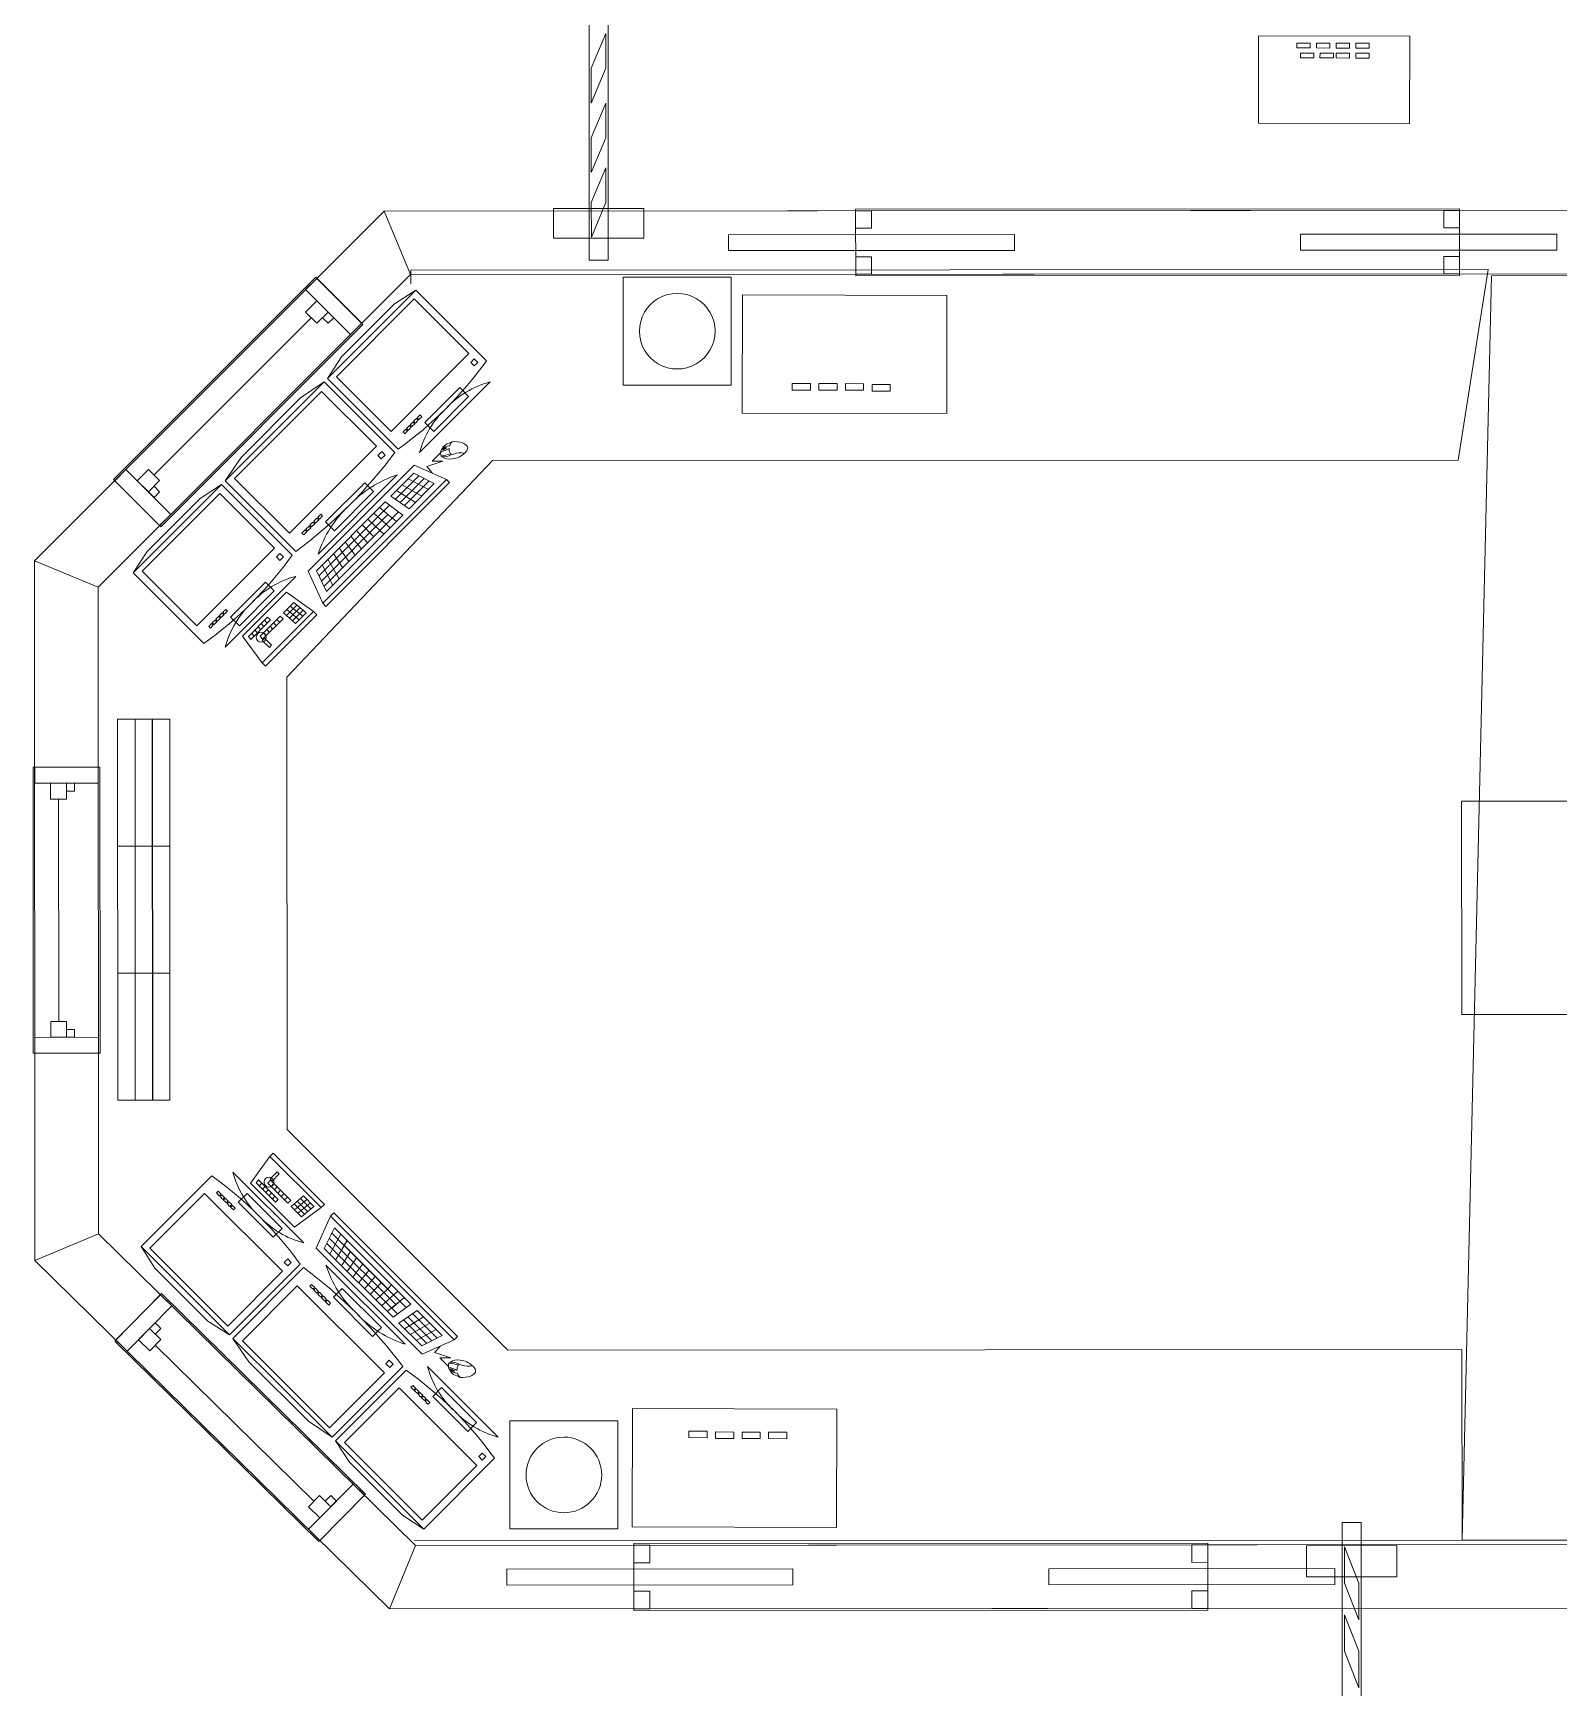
# Model space of a CAD drawing. Header units: metres. Extents: x 6917732 to 8046551, y 3602874 to 4094271.
# Drawn here: x 7131417 to 7136457, y 3833182 to 3838650 of the extents above; entities that cross this region are included whole.
import ezdxf

# ---------------------------------------------------------------- set-up
doc = ezdxf.new("R2010")
doc.units = ezdxf.units.M
doc.header["$LTSCALE"] = 0.5
doc.header["$MEASUREMENT"] = 0
doc.linetypes.add('03000 - Plant Layout 1$0$CENTER2', pattern=[1.125, 0.75, -0.125, 0.125, -0.125])
doc.linetypes.add('HIDDEN2', pattern=[4.762499999999999, 3.175, -1.5875])
doc.layers.add('CI-CEN', color=1, linetype='03000 - Plant Layout 1$0$CENTER2')
doc.layers.add('RD-TXT', color=7, linetype='CONTINUOUS')
doc.layers.add('CI-PED-FOOTPATH', color=44, linetype='CONTINUOUS', lineweight=0)
doc.layers.get('CI-CEN').off()

# ---------------------------------------------------------------- blocks, each defined once
blk = doc.blocks.new('sdsxdc')
at = {"layer": 'CI-PED-FOOTPATH', "color": 15, "lineweight": 0, "extrusion": (0.007640920335774551, -0.02019141982640698, 0.9997669342910958)}
for p, q in [((7133308.797689197, 3838533.644394151, 243.8365012617219), (7133308.738430599, 3838648.522805394, 246.1570531233857)), ((7133261.005105923, 3838533.612375638, 244.2011190638088), (7133261.064364517, 3838418.733964395, 241.8805672021713)), ((7133308.916206391, 3838303.887571745, 239.1953975399777), (7133308.856947793, 3838418.76598291, 241.515949400073)), ((7133261.123623115, 3838303.85555323, 239.5600153420724), (7133261.182881711, 3838188.977142068, 237.2394634820165)), ((7133309.026354785, 3838090.354459072, 234.8820138782518), (7133308.967096186, 3838205.232870315, 237.2025657399269)), ((7133261.23377151, 3838090.322440558, 235.2466316803487), (7133261.293030104, 3837975.444029395, 232.9260798202996)), ((7132576.668116052, 3838061.760803693, 239.901728260812), (7131422.444646944, 3836906.369901451, 225.3886925761808)), ((7132576.668116052, 3838061.760803693, 239.901728260812), (7136868.770046929, 3838064.636285899, 207.1565476236088)), ((7134134.379110034, 3837852.873909172, 223.7779017550618), (7134134.270820049, 3838062.804315457, 228.0185104982777)), ((7136129.066584306, 3837854.210244711, 208.5600894310608), (7136128.958294326, 3838064.140650996, 212.8006981742833)), ((7132663.747627528, 3837851.888663542, 234.9976011752055), (7131632.456604632, 3836819.554546974, 222.0302999421579)), ((7132503.171000073, 3837691.149621947, 232.9785343467919), (7132354.625265488, 3837839.493369209, 237.1097942055715)), ((7132663.747627528, 3837851.888663542, 234.9976011752055), (7136781.9071152, 3837854.647613478, 203.5794572243463)), ((7131816.759558222, 3837189.693742647, 228.0971056145511), (7132336.133621193, 3837709.593123785, 234.6276384902169)), ((7132378.315577287, 3837497.171915511, 217.1851856824928), (7132051.54926717, 3837170.075099391, 213.0764742886641)), ((7132611.960964305, 3837263.844231471, 210.6871882075213), (7132378.315577287, 3837497.171915511, 217.1851856824928)), ((7132255.85957985, 3836521.665935446, 211.2496208479355), (7132935.254646941, 3837237.237019265, 220.5089714699238)), ((7131835.404347685, 3837022.707560407, 224.5821349336096), (7131686.858613096, 3837171.051307666, 228.7133947923579)), ((7132051.54926717, 3837170.075099391, 213.0764742886641), (7132285.194654186, 3836936.74741525, 206.5784768116292)), ((7132358.898881215, 3836928.485288677, 205.8483144424304), (7132620.311929272, 3837190.162741636, 209.1352835590586)), ((7132691.925826364, 3837187.36735355, 208.5315039016623), (7132614.369743565, 3837109.732827074, 207.5563251540777)), ((7132629.450766766, 3837099.2684794, 207.229726101096), (7132708.813148419, 3837178.711131591, 208.2276169818641)), ((7132725.700470472, 3837170.054909739, 207.9237300641921), (7132644.531790184, 3837088.804131724, 206.9031270463945)), ((7132656.446962592, 3837177.413229371, 208.601623515528), (7132722.900348761, 3837141.691331148, 207.3722961277129)), ((7132618.226166296, 3837139.153774861, 208.1210408594843), (7132680.593357034, 3837099.34154846, 206.8403342572057)), ((7132636.607579368, 3837157.553779713, 208.3521660366821), (7132701.573900897, 3837120.34331277, 207.1041405174317)), ((7132361.542877947, 3836856.650240994, 204.3773174290142), (7132594.921523148, 3837090.264935755, 207.3117860965384)), ((7132589.532777186, 3837059.310114877, 206.7278031847355), (7132369.983833946, 3836839.539110058, 203.9672271502537)), ((7132624.062020802, 3837068.313658521, 206.6457431892429), (7132377.364448114, 3836821.366564815, 203.5438042896872)), ((7132542.476382137, 3837063.327373992, 207.1685742445565), (7132596.671182434, 3837015.334491129, 205.785109208083)), ((7132561.413828281, 3837082.283974102, 207.4066908953585), (7132617.651726084, 3837036.336255437, 206.0489154698338)), ((7132575.860262817, 3837070.480888892, 207.0579045010265), (7132603.592251634, 3837047.823185211, 206.3883593283711)), ((7132485.66404412, 3837006.457573341, 206.4542242825681), (7132521.713174751, 3836965.861292081, 205.3588238886608)), ((7132504.601490053, 3837025.414173559, 206.6923409371214), (7132542.182943919, 3836986.351765281, 205.6162077473313)), ((7132523.538936199, 3837044.370773776, 206.9304575900398), (7132562.652713092, 3837006.842238592, 205.8735916081902)), ((7132575.690639006, 3836994.332726933, 205.5213029468119), (7132562.652713092, 3837006.842238592, 205.8735916081902)), ((7132428.851705891, 3836949.587772688, 205.7398743221518), (7132459.989643739, 3836904.075331132, 204.5827213121644)), ((7132447.789152038, 3836968.54437291, 205.9779909751805), (7132480.773636207, 3836924.880345566, 204.8440561705949)), ((7132466.726597974, 3836987.500973125, 206.216107629643), (7132501.652348397, 3836945.780175198, 205.1065820142009)), ((7131422.444646944, 3836906.369901451, 225.3886925761808), (7131423.63698194, 3834594.915400138, 178.6971515967015)), ((7132372.039367878, 3836892.71797215, 205.0255243623892), (7132407.846289592, 3836826.318612384, 203.4108528523023)), ((7132390.976813809, 3836911.674572364, 205.2636410169142), (7132428.826833243, 3836847.320376688, 203.6746591140477)), ((7132409.914259963, 3836930.631172579, 205.5017576697671), (7132439.834097658, 3836883.899398839, 204.3292884482581)), ((7131632.456604632, 3836819.554546974, 222.0302999421579), (7131633.558739285, 3834682.961979968, 178.8709821436864)), ((7132254.415425255, 3836725.782181652, 202.5530326545341), (7132288.695013405, 3836760.096441595, 202.9840591384133)), ((7132255.226213039, 3836745.699316197, 202.9490850212254), (7132296.43716549, 3836711.197285808, 201.9373146271431)), ((7132264.244612858, 3836717.112836271, 202.3028239078237), (7132298.524200792, 3836751.427096323, 202.733850395483)), ((7132266.257049285, 3836756.741309419, 203.0877851273687), (7132308.299757166, 3836723.071875833, 202.0864731054041)), ((7132275.841091347, 3836709.51904621, 202.0608303359281), (7132310.120679494, 3836743.833306263, 202.4918568219826)), ((7132147.517398498, 3836656.820226608, 201.9772579813661), (7132139.086110195, 3836667.319076749, 202.2537319111323)), ((7132158.340295948, 3836667.6540706, 202.1133434933977), (7132149.701068624, 3836677.944771729, 202.3872028351759)), ((7132169.163193176, 3836678.487914701, 202.2494290093389), (7132160.31602727, 3836688.570466707, 202.5206737575221)), ((7132179.986090621, 3836689.321758904, 202.3855145256389), (7132170.930985698, 3836699.196161683, 202.6541446815012)), ((7132186.857525419, 3836658.322811004, 201.7069395159747), (7132178.010359297, 3836668.405362797, 201.9781842615103)), ((7132190.808988068, 3836700.155603003, 202.5216000398736), (7132181.545944343, 3836709.821856556, 202.7876156017537)), ((7132198.096300472, 3836669.572953455, 201.8482542160494), (7132189.041195544, 3836679.447356233, 202.1168843719772)), ((7132209.335075521, 3836680.823096009, 201.9895689182644), (7132200.072031799, 3836690.489349561, 202.2555844801311)), ((7132220.573850567, 3836692.073238566, 202.1308836205397), (7132211.102868045, 3836701.53134289, 202.3942845884151)), ((7132231.812625835, 3836703.323381014, 202.2721983189442), (7132222.133704293, 3836712.573336214, 202.532984696561)), ((7131632.763691904, 3836224.236748272, 210.0048391865413), (7131422.796589391, 3836224.096081375, 211.6067141676855)), ((7131501.967412555, 3835384.427206429, 194.0435760805556), (7131501.588397613, 3836119.183628159, 208.8857066765298)), ((7131633.250996832, 3835279.549920152, 190.9220998451818), (7131423.283894319, 3835279.409253255, 192.5239748263572)), ((7132173.070599541, 3834850.64609943, 165.3042407036629), (7132164.650148463, 3834840.135959294, 165.1563315750566)), ((7132183.904666509, 3834839.826764248, 165.0029304970789), (7132175.276061816, 3834829.524494689, 164.8608104050021)), ((7132194.738733478, 3834829.007429173, 164.7016202926145), (7132185.901975385, 3834818.913029869, 164.5652892288866)), ((7132205.572800233, 3834818.188093993, 164.4003100877003), (7132196.52788874, 3834808.301565262, 164.2697680587875)), ((7132212.412249447, 3834849.196227571, 164.9742824174888), (7132203.575491356, 3834839.101828372, 164.8379513558815)), ((7132223.662623218, 3834837.961151559, 164.6613941477072), (7132214.617711726, 3834828.07462283, 164.5308521187957)), ((7132234.912996991, 3834826.726075549, 164.3485058779209), (7132225.659932097, 3834817.047417181, 164.2237528795212)), ((7132246.163370978, 3834815.490999539, 164.0356176065322), (7132236.702152463, 3834806.020211745, 163.9166536446039)), ((7132216.406867205, 3834807.368758811, 164.0989998810691), (7132207.153802305, 3834797.69010055, 163.9742468848881)), ((7132257.413744747, 3834804.255923634, 163.7227293388821), (7132247.744372833, 3834794.993006098, 163.6095544053782)), ((7132280.03969893, 3834781.827423988, 163.0968370989907), (7132314.354664329, 3834747.559118673, 162.1424910173718)), ((7132280.871033944, 3834761.911389469, 162.68825669406), (7132322.046363041, 3834796.46861433, 163.0714880379398)), ((7132289.859935581, 3834790.50993334, 163.1971370210216), (7132324.174901195, 3834756.241628133, 162.2427909399228)), ((7132291.913254314, 3834750.884184035, 162.3811574591525), (7132333.921197228, 3834784.609927128, 162.7412326728144)), ((7132301.448571737, 3834798.119256206, 163.2622473829571), (7132335.763537343, 3834763.850951002, 162.3079013019591)), ((7132680.662019638, 3833653.290419811, 150.0729067968816), (7131633.558739285, 3834682.961979968, 178.8709821436864)), ((7132387.302090633, 3834651.102994544, 159.636935488106), (7132620.921588909, 3834417.801163834, 153.1396580101637)), ((7132615.500911365, 3834448.748742971, 153.8061078650211), (7132395.725387678, 3834668.225423537, 159.9183654903174)), ((7132397.835783478, 3834615.049352402, 158.8282856869363), (7132433.574178121, 3834681.496643759, 159.8971257266266)), ((7132650.039420055, 3834439.79147119, 153.3612381526877), (7132403.08724859, 3834686.40784557, 160.2293154861063)), ((7132416.792773586, 3834596.11813946, 158.3010658905142), (7132454.576374259, 3834660.523005676, 159.3130259536119)), ((7132594.7461157, 3833443.302382062, 146.4885913647165), (7131423.63698194, 3834594.915400138, 178.6971515967015)), ((7132435.749763467, 3834577.186926519, 157.7738460958267), (7132465.621368719, 3834623.958757381, 158.4901561601153)), ((7132454.706753363, 3834558.255713577, 157.2466263010595), (7132485.797715644, 3834603.809845439, 157.9290243799127)), ((7132077.632046618, 3834337.262994036, 155.6652987638681), (7132311.036553876, 3834570.903577005, 158.6000926169332)), ((7132384.732206138, 3834579.264453731, 158.205716065357), (7132646.415039518, 3834317.937447567, 150.9279588931746)), ((7132473.663743461, 3834539.324500744, 156.7194065069273), (7132506.603157759, 3834583.032693734, 157.350396603032)), ((7132492.620733354, 3834520.393287803, 156.1921867121726), (7132527.503417132, 3834562.160853703, 156.7691318286369)), ((7132511.577723457, 3834501.462074865, 155.6649669158649), (7132547.584947023, 3834542.106630198, 156.2106370464998)), ((7131838.330077786, 3834481.599585757, 173.2392354533218), (7131691.087463828, 3834331.917317495, 171.3415647356273)), ((7132530.534713347, 3834482.530861922, 155.1377471210954), (7132568.075841537, 3834521.643598373, 155.640757267946)), ((7132549.491703451, 3834463.599648982, 154.6105273247704), (7132588.566736062, 3834501.18056655, 155.0708774893904)), ((7132568.448693341, 3834444.66843604, 154.0833075300342), (7132622.593943356, 3834492.733900919, 154.6402277676176)), ((7132601.591747223, 3834513.707539001, 155.2243275406015), (7132588.566736062, 3834501.18056655, 155.0708774893904)), ((7132587.405683229, 3834425.737223207, 153.5560877375339), (7132643.596139492, 3834471.760262946, 154.0561279968469)), ((7132601.83993105, 3834437.559657059, 153.6845384625236), (7132629.548525319, 3834460.254502906, 153.9311179307159)), ((7132718.026003188, 3834320.828788657, 150.4390515588822), (7132640.389880412, 3834398.359344743, 152.5982182231961)), ((7132644.276653323, 3834368.943584387, 151.9744283501228), (7132706.602727906, 3834408.839348703, 152.3038286779008)), ((7132655.460097604, 3834408.843891948, 152.6947882956861), (7132734.904383377, 3834329.507631857, 150.4853341540088)), ((7132662.677036514, 3834350.568221293, 151.4626885483202), (7132727.604924044, 3834387.865710513, 151.7197289027739)), ((7132751.782763139, 3834338.186475059, 150.5316167524379), (7132670.530314578, 3834419.328439367, 152.7913583741678)), ((7132404.7355884, 3834010.604236383, 146.5681022992688), (7132077.632046618, 3834337.262994036, 155.6652987638681)), ((7132682.536894515, 3834330.735368143, 150.9103587620203), (7132748.953381163, 3834366.546282071, 151.1259991344245)), ((7132345.046240696, 3833799.272981136, 155.5862003699335), (7131821.146293596, 3834314.451269626, 169.9948173925192)), ((7132638.140095658, 3834244.244819353, 149.5028961523724), (7132404.7355884, 3834010.604236383, 146.5681022992688)), ((7132511.915724112, 3833819.227500465, 154.7138707077531), (7132364.673110156, 3833669.545232201, 152.8161999899372)), ((7132680.662019638, 3833653.290419811, 150.0729067968816), (7136851.093490977, 3833656.084389221, 118.2559709312162)), ((7133401.768340695, 3833443.843044441, 140.3316806106563), (7133401.660050713, 3833653.773450513, 144.5722893496023)), ((7135297.260921822, 3833445.112924627, 125.8706431131925), (7135297.152631839, 3833655.043330698, 130.1112518521217)), ((7135748.80232371, 3833528.102134151, 124.0957075270307), (7135748.739941564, 3833649.035838753, 126.5385767338545)), ((7135796.594906985, 3833528.134152664, 123.7310897249149), (7135796.657289131, 3833407.200447985, 121.2882205165319)), ((7132594.7461157, 3833443.302382062, 146.4885913647165), (7136941.010479176, 3833446.214150245, 113.3301962541369)), ((7135748.918278077, 3833303.313593836, 119.5549634475393), (7135748.855895933, 3833424.247298439, 121.9978326543525)), ((7135796.710861352, 3833303.34561235, 119.1903456454425), (7135796.773243493, 3833182.411907751, 116.7474764386814))]:
    blk.add_line(p, q, dxfattribs=at)
for points, elevation in [([(8029937.571388566, 1064545.779370485), (8029879.447866064, 1064567.735325912), (8031551.987406484, 1068995.412815385), (8031610.110928984, 1068973.456859954)], -22756.62040679267), ([(8030069.734832962, 1065051.190357222), (8030155.048673101, 1065141.789758495), (8030195.652111416, 1065249.278356209), (8030110.338271281, 1065158.678954938)], -22756.62040679274), ([(8032573.559767732, 1064030.474521595), (8032106.826453789, 1064208.334224069), (8032209.790998312, 1064478.530240459), (8032676.524312252, 1064300.670537987)], -22769.44739960041), ([(8032355.123158017, 1064380.537012171), (8032313.562657407, 1064396.374618042), (8032319.259363998, 1064411.323719545), (8032360.819864609, 1064395.486113676)], -22769.44739960035), ([(8032354.489985947, 1064345.586444549), (8032312.929485342, 1064361.424050419), (8032318.626191933, 1064376.373151926), (8032360.186692536, 1064360.535546055)], -22769.44739960039), ([(8032415.803056511, 1064357.413510228), (8032374.242555907, 1064373.251116096), (8032379.939262494, 1064388.200217603), (8032421.499763102, 1064372.362611732)], -22769.44739960038), ([(8032415.169884443, 1064322.462942604), (8032373.609383832, 1064338.300548476), (8032379.306090426, 1064353.249649979), (8032420.866591033, 1064337.412044111)], -22769.44739960037), ([(8032464.772787741, 1064303.560590106), (8032423.212287134, 1064319.398195974), (8032428.908993726, 1064334.347297479), (8032470.469494332, 1064318.509691609)], -22769.44739960035), ([(8032476.482955006, 1064334.290008283), (8032434.922454396, 1064350.127614153), (8032440.619160987, 1064365.076715657), (8032482.1796616, 1064349.239109785)], -22769.44739960035), ([(8032525.452686234, 1064280.437088162), (8032483.892185626, 1064296.274694032), (8032489.588892218, 1064311.223795534), (8032531.149392825, 1064295.386189663)], -22769.44739960035), ([(8032537.162853502, 1064311.16650634), (8032495.602352893, 1064327.004112209), (8032501.299059482, 1064341.953213713), (8032542.859560086, 1064326.115607844)], -22769.44739960037), ([(8029988.527956391, 1064836.213161935), (8030073.841796499, 1064926.812563134), (8030114.445234786, 1065034.301160779), (8030029.131394679, 1064943.701759577)], -22756.62040679266), ([(8029913.055302519, 1064636.416049503), (8029998.369142629, 1064727.015450701), (8030038.972580941, 1064834.504048418), (8029953.658740811, 1064743.904647143)], -22756.62040679267), ([(8029310.457869893, 1064732.36948595), (8027980.546632687, 1064131.720541734), (8027814.854825827, 1064287.28220824), (8029303.29477903, 1064959.529995549)], -22756.62040679264), ([(8029303.29477903, 1064959.529995549), (8033318.595665295, 1063442.764261158), (8033163.033998547, 1063277.072454277), (8029310.457869893, 1064732.36948595)], -22756.62040679271), ([(8030074.218339517, 1064572.280443306), (8030108.868360112, 1064664.008687984), (8029829.210659768, 1064769.648397002), (8029794.560639174, 1064677.920152324)], -22756.62040679272), ([(8030684.362504276, 1064207.680711885), (8032550.411007381, 1063502.78747763), (8032628.379619028, 1063709.192084724), (8030762.331115927, 1064414.085318974)], -22756.6204067927), ([(8030760.446454018, 1064409.096094571), (8030740.041649861, 1064355.078901029), (8030789.148189404, 1064336.529079081), (8030809.552993566, 1064390.54627262)], -22756.6204067927), ([(8032626.494957127, 1063704.202860316), (8032606.090152965, 1063650.185666779), (8032556.983613419, 1063668.735488726), (8032577.388417577, 1063722.752682265)], -22756.62040679271), ([(8030321.219582791, 1064434.728321308), (8031205.137294795, 1064100.831526133), (8031223.687116741, 1064149.938065676), (8030339.769404737, 1064483.83486085)], -22756.62040679272), ([(8032089.055006601, 1063766.934731028), (8032880.174982494, 1063468.091953063), (8032898.724804441, 1063517.198492611), (8032107.60482855, 1063816.041270574)], -22756.62040679268), ([(8030686.247166182, 1064212.66993629), (8030706.651970383, 1064266.68712993), (8030755.75850993, 1064248.137307978), (8030735.353705728, 1064194.120114341)], -22756.62040679268), ([(8032552.295669284, 1063507.77670204), (8032572.700473485, 1063561.793895678), (8032523.59393394, 1063580.343717626), (8032503.189129744, 1063526.326523987)], -22756.6204067927), ([(8028244.455099782, 1064245.061665779), (8029105.579996075, 1064633.985185875), (8029014.762032794, 1064835.067417125), (8028153.637136512, 1064446.143897027)], -22756.62040679272), ([(8029103.384738772, 1064638.845757537), (8029016.957289891, 1064830.206845541), (8028969.117017791, 1064808.599983357), (8029055.544466871, 1064617.238895279)], -22756.62040679272), ([(8029838.430161113, 1064141.446571895), (8030172.354630139, 1064015.307782592), (8030298.493419403, 1064349.232251516), (8029964.568950377, 1064475.37104082)], -22769.44739960036), ([(8031668.290553619, 1059368.605738636), (8033144.856381195, 1063277.486287343), (8032648.375642568, 1063465.030133611), (8031079.012078879, 1059591.203602113)], -22756.62040679271), ([(8028990.723880112, 1064760.759711318), (8028942.883608009, 1064739.152849136), (8028964.490470329, 1064691.312577098), (8029012.330742432, 1064712.91943928)], -22756.62040679268), ([(8029000.857744109, 1064558.46149306), (8029226.599511103, 1064660.416834218), (8029309.242238026, 1064678.027457422), (8028933.005959824, 1064508.101888739)], -22769.44739960039), ([(8029067.731011951, 1064269.981479228), (8029398.818936745, 1064419.515979661), (8029293.465084152, 1064652.782472167), (8028962.377159357, 1064503.247971734)], -22769.44739960039), ([(8030312.692912607, 1064280.442931104), (8030943.61566533, 1064040.014982789), (8030804.429813529, 1063674.768257638), (8030173.507060813, 1063915.196205954)], -22803.55607651583), ([(8029012.330742432, 1064712.91943928), (8028988.410606361, 1064702.116008137), (8028999.214037539, 1064678.195872169), (8029023.134173375, 1064688.999303284)], -22756.62040679268), ([(8029393.965019884, 1064390.144780186), (8029409.014470875, 1064396.941802954), (8029415.811493698, 1064381.89235183), (8029400.762042476, 1064375.095329034)], -22769.44739960037), ([(8028573.453332222, 1064365.426046858), (8028826.284111116, 1064479.616029068), (8028917.956508832, 1064501.304865971), (8028496.571877223, 1064310.988229034)], -22769.44739960039), ([(8030362.749600835, 1063948.253548611), (8030418.930431868, 1063926.844522101), (8030411.229713497, 1063906.636561816), (8030355.048882466, 1063928.045588328)], -22803.55607651582), ([(8030444.77573321, 1063916.995562386), (8030500.956564242, 1063895.586535871), (8030493.255845875, 1063875.378575587), (8030437.075014839, 1063896.787602099)], -22803.55607651589), ([(8030526.801865588, 1063885.737576155), (8030582.982696619, 1063864.328549644), (8030575.28197825, 1063844.120589356), (8030519.101147213, 1063865.529615873)], -22803.55607651583), ([(8030607.858628062, 1063851.935802778), (8030664.039459094, 1063830.526776268), (8030656.338740728, 1063810.318815984), (8030600.157909688, 1063831.727842498)], -22803.55607651588), ([(8028634.005830459, 1064074.09128366), (8029004.824306203, 1064241.56992405), (8028899.470453646, 1064474.836416659), (8028528.651977868, 1064307.357776168)], -22769.4473996004), ([(8029198.89110896, 1064220.287003161), (8029347.880674889, 1064287.577528417), (8029330.80686448, 1064325.38106203), (8029181.817298308, 1064258.09053675)], -22769.44739960034), ([(8029163.902727975, 1064281.708267137), (8029175.942288889, 1064287.145885421), (8029179.340800384, 1064279.621159768), (8029167.301239476, 1064274.183541484)], -22769.44739960035), ([(8029103.704923625, 1064254.520176216), (8029115.744484492, 1064259.957794401), (8029119.14299575, 1064252.433068725), (8029107.103434881, 1064246.99545054)], -22769.44739960035), ([(8029118.754374774, 1064261.317198808), (8029130.793935644, 1064266.754816991), (8029134.19244698, 1064259.230091517), (8029122.152886109, 1064253.792473336)], -22769.44739960034), ([(8029133.8038258, 1064268.114221679), (8029145.843386669, 1064273.551839862), (8029149.241897966, 1064266.027114287), (8029137.202337095, 1064260.589496103)], -22769.44739960039), ([(8029148.853276988, 1064274.911244371), (8029160.892837859, 1064280.348862552), (8029164.291349156, 1064272.824136976), (8029152.25178828, 1064267.386518795)], -22769.44739960039), ([(8028655.224364099, 1063819.297644145), (8029181.955153749, 1064057.193440373), (8029099.614270907, 1064139.210430351), (8028648.130737113, 1063935.299747961)], -22769.44739960035), ([(8028998.16445509, 1064211.383081961), (8029015.019840372, 1064218.995747444), (8029021.816862959, 1064203.946296293), (8029004.961477918, 1064196.333630834)], -22769.44739960038), ([(8028242.25984269, 1064249.92223736), (8028155.832393801, 1064441.283325365), (8028203.672665702, 1064462.890187624), (8028290.100114589, 1064271.529099623)], -22756.62040679271), ([(8028225.279528025, 1064415.049915586), (8028273.119799925, 1064436.656777845), (8028294.726662247, 1064388.816505806), (8028246.886390149, 1064367.209643624)], -22756.62040679271), ([(8028661.484779891, 1063805.436307726), (8029188.215569263, 1064043.332103829), (8029181.955153749, 1064057.193440373), (8028655.224364099, 1063819.297644145)], -22769.44739960035), ([(8028776.001532109, 1064029.290664061), (8028942.869846202, 1064104.656052272), (8028925.796035748, 1064142.459585788), (8028758.927721626, 1064067.094197471)], -22769.44739960035), ([(8029088.887894503, 1064114.540081415), (8028991.204033469, 1064070.421566902), (8029032.808908148, 1064009.908936725), (8029139.810088884, 1064058.235580133)], -22769.44739960037), ([(8028173.137932276, 1064184.625241807), (8028398.879699105, 1064286.580583145), (8028481.522426032, 1064304.191206343), (8028105.286147828, 1064134.265637662)], -22769.44739960038), ([(8028240.011199914, 1063896.145228053), (8028571.099124751, 1064045.679728586), (8028465.745272118, 1064278.946220991), (8028134.657347326, 1064129.411720562)], -22769.44739960037), ([(8028246.886390149, 1064367.209643624), (8028270.806526216, 1064378.013074764), (8028281.609957356, 1064354.092938694), (8028257.689821327, 1064343.289507654)], -22756.62040679271), ([(8028966.783068023, 1064059.39193823), (8028673.731484393, 1063927.036395123), (8028681.085309395, 1063851.054418879), (8029005.753246712, 1063997.689358439)], -22769.44739960035), ([(8028740.290777652, 1064090.385670859), (8028753.775085874, 1064096.475803249), (8028757.173597412, 1064088.951077694), (8028743.689289187, 1064082.86094531)], -22769.44739960039), ([(8028672.869236589, 1064059.935009031), (8028686.353544774, 1064066.025141318), (8028689.75205627, 1064058.500415666), (8028676.267748053, 1064052.410283278)], -22769.44739960037), ([(8028689.724621831, 1064067.547674412), (8028703.208930049, 1064073.637806799), (8028706.607441342, 1064066.113081224), (8028693.123133326, 1064060.022948762)], -22769.44739960038), ([(8028706.580007104, 1064075.160339897), (8028720.064315326, 1064081.250472281), (8028723.462826857, 1064073.725746729), (8028709.978518634, 1064067.635614344)], -22769.44739960039), ([(8028723.435392383, 1064082.773005374), (8028736.919700602, 1064088.863137762), (8028740.318212133, 1064081.338412212), (8028726.833903914, 1064075.248279826)], -22769.44739960038), ([(8028732.08959921, 1063893.609725093), (8028735.19663227, 1063875.493575455), (8028924.586262594, 1063961.030623493), (8028916.819739786, 1063977.348730764)], -22769.44739960039), ([(8027980.546632687, 1064131.720541734), (8027225.374241623, 1062132.569122114), (8026997.87799573, 1062124.517243575), (8027814.854825827, 1064287.28220824)], -22756.62040679273), ([(8028566.245207649, 1064016.308529089), (8028581.294658882, 1064023.105551878), (8028588.091681469, 1064008.056100727), (8028573.042230481, 1064001.25907796)], -22769.44739960039), ([(8028371.171296727, 1063846.450752061), (8028520.1608631, 1063913.741277265), (8028503.087052443, 1063951.544810857), (8028354.097486314, 1063884.254285673)], -22769.44739960037), ([(8028398.703992682, 1063705.253202567), (8028616.921034005, 1063803.810032466), (8028556.616847606, 1063895.779805823), (8028369.573669288, 1063811.302523101)], -22769.44739960034), ([(8028306.084013773, 1063894.277970501), (8028318.123574642, 1063899.715588685), (8028321.522085976, 1063892.190863208), (8028309.482525103, 1063886.753245026)], -22769.44739960039), ([(8028321.133464997, 1063901.074993295), (8028333.173025871, 1063906.512611476), (8028336.571537159, 1063898.987885901), (8028324.531976252, 1063893.550267618)], -22769.44739960037), ([(8028336.182915945, 1063907.872015964), (8028348.22247706, 1063913.30963417), (8028351.620988353, 1063905.784908596), (8028339.581427483, 1063900.347290409)], -22769.44739960036), ([(8028508.416281451, 1063829.03553079), (8028423.066756886, 1063790.487768814), (8028427.504602024, 1063777.802529284), (8028514.463023976, 1063817.076943068)], -22769.44739960036), ([(8028404.9644084, 1063691.391865944), (8028623.181449713, 1063789.948695849), (8028616.921034005, 1063803.810032466), (8028398.703992682, 1063705.253202567)], -22769.44739960034), ([(8028566.500783866, 1063855.269157571), (8028522.641202213, 1063835.460157782), (8028547.900770755, 1063788.11024149), (8028593.057392955, 1063808.505044307)], -22769.44739960033), ([(8028275.985111393, 1063880.683925117), (8028288.024672464, 1063886.121543225), (8028291.423183756, 1063878.596817649), (8028279.383622887, 1063873.159199466)], -22769.44739960037), ([(8028291.034562541, 1063887.480947708), (8028303.074123491, 1063892.918566093), (8028306.472634952, 1063885.39384034), (8028294.433074078, 1063879.956222158)], -22769.44739960039), ([(8028468.94555306, 1063840.587886803), (8028386.813823303, 1063803.493428545), (8028390.715369251, 1063790.565971771), (8028474.4559966, 1063828.387081763)], -22769.44739960035), ([(8028438.848904295, 1063744.746186202), (8028447.878574809, 1063748.824399778), (8028434.284529435, 1063778.923302154), (8028425.254858634, 1063774.845088457)], -22769.4473996004), ([(8027791.524493212, 1063287.253307674), (8027939.779937447, 1063679.726715514), (8027885.712722337, 1063700.150415147), (8027737.457278095, 1063307.677007309)], -22769.44739960039), ([(8027845.591708316, 1063266.829608044), (8027993.84715256, 1063659.30301588), (8027939.779937447, 1063679.726715514), (8027791.524493212, 1063287.253307674)], -22769.44739960038), ([(8027898.657678751, 1063246.784125051), (8028046.913122994, 1063639.25753289), (8027992.845907686, 1063659.681232596), (8027844.590463439, 1063267.207824757)], -22769.44739960038), ([(8027441.225727744, 1062688.895532385), (8027775.122522957, 1063572.813244493), (8027568.717915973, 1063650.781856101), (8027234.821120759, 1062766.864143994)], -22756.62040679267), ([(8027770.133298657, 1063574.697906357), (8027573.707140477, 1063648.89719416), (8027555.15731849, 1063599.790654513), (8027751.583476668, 1063525.591366712)], -22756.62040679264), ([(8027604.263857832, 1063581.240832639), (8027585.714035846, 1063532.134292995), (8027634.820575593, 1063513.584470967), (8027653.370397579, 1063562.691010614)], -22756.6204067927), ([(8027653.370397579, 1063562.691010614), (8027644.095486602, 1063538.13774084), (8027668.648756379, 1063528.862829866), (8027677.923667351, 1063553.416099638)], -22756.62040679269), ([(8032281.980496627, 1060993.213755678), (8032531.166438184, 1061652.878270303), (8031941.887963447, 1061875.47613378), (8031692.702021891, 1061215.811619153)], -22756.62040679264), ([(8027643.269048883, 1062894.779899637), (8027791.524493212, 1063287.253307674), (8027737.457278095, 1063307.677007309), (8027589.201833772, 1062915.203599271)], -22769.44739960039), ([(8027697.336263997, 1062874.356200007), (8027845.591708316, 1063266.829608044), (8027791.524493212, 1063287.253307674), (8027643.269048883, 1062894.779899637)], -22769.44739960038), ([(8027750.402234431, 1062854.310717013), (8027898.657678751, 1063246.784125051), (8027844.590463439, 1063267.207824757), (8027696.335019123, 1062874.73441672)], -22769.44739960038), ([(8027495.013604601, 1062502.3064917), (8027643.269048883, 1062894.779899637), (8027589.201833772, 1062915.203599271), (8027440.946389488, 1062522.730191331)], -22769.44739960039), ([(8027549.080819714, 1062481.882792068), (8027697.336263997, 1062874.356200007), (8027643.269048883, 1062894.779899637), (8027495.013604601, 1062502.3064917)], -22769.44739960039), ([(8027602.146790151, 1062461.837309076), (8027750.402234431, 1062854.310717013), (8027696.335019123, 1062874.73441672), (8027548.07957484, 1062482.261008784)], -22769.44739960038), ([(8027307.466706557, 1062795.536199725), (8027326.016528506, 1062844.642739268), (8027375.123068253, 1062826.092917242), (8027356.573246306, 1062776.986377696)], -22756.62040679267), ([(8027356.573246306, 1062776.986377696), (8027365.848157275, 1062801.53964747), (8027390.401427049, 1062792.264736492), (8027381.126516075, 1062767.711466722)], -22756.62040679271), ([(8027436.236503445, 1062690.780194249), (8027239.810345266, 1062764.979482052), (8027258.360167213, 1062814.086021597), (8027454.78632539, 1062739.886733797)], -22756.6204067927), ([(8027845.407631263, 1062170.846468439), (8027943.964461024, 1061952.62942706), (8027837.915140586, 1061923.499103623), (8027753.437857864, 1062110.542281942)], -22769.44739960037), ([(8027859.268967878, 1062177.106884153), (8027957.825797642, 1061958.889842773), (8027943.964461024, 1061952.62942706), (8027845.407631263, 1062170.846468439)], -22769.44739960038), ([(8027849.415593319, 1062114.674892764), (8027853.493806857, 1062105.64522215), (8027823.394904644, 1062092.051176589), (8027819.316691102, 1062101.080847202)], -22769.44739960033), ([(8027600.139423812, 1062132.549284663), (8027749.67392424, 1061801.461359865), (8027516.407431729, 1061696.107507275), (8027366.87293134, 1062027.195432173)], -22769.44739960038), ([(8027637.351199759, 1062120.364952774), (8027642.788817862, 1062108.325391705), (8027650.313543415, 1062111.72390324), (8027644.87592523, 1062123.763464112)], -22769.44739960038), ([(8027644.148222549, 1062105.315501547), (8027649.585840734, 1062093.275940679), (8027657.110566208, 1062096.674452012), (8027651.672948028, 1062108.714012886)], -22769.44739960042), ([(8027731.398172687, 1062083.115968126), (8027798.68869786, 1061934.126401998), (8027760.885164377, 1061917.052591307), (8027693.594639232, 1062066.042157539)], -22769.44739960039), ([(8027808.629776886, 1062022.870987399), (8027771.535318766, 1062105.00271722), (8027783.009471761, 1062112.122058115), (8027820.830581786, 1062028.381430871)], -22769.44739960039), ([(8027845.880640882, 1062005.442032743), (8027807.332878908, 1062090.791557312), (8027819.049249483, 1062097.374598997), (8027858.32366321, 1062010.416177181)], -22769.44739960037), ([(8027872.114267861, 1061947.357530254), (8027852.305267917, 1061991.217112083), (8027902.561791787, 1062010.041091066), (8027922.956594571, 1061964.884468762)], -22769.44739960035), ([(8027650.945245138, 1062090.266050399), (8027656.382863324, 1062078.226489525), (8027663.907589037, 1062081.625000886), (8027658.469970854, 1062093.664561755)], -22769.44739960034), ([(8027657.74226797, 1062075.21659927), (8027663.179886151, 1062063.1770384), (8027670.704611625, 1062066.575549732), (8027665.266993484, 1062078.615110704)], -22769.44739960037), ([(8027664.5392906, 1062060.167148217), (8027669.976908743, 1062048.127587248), (8027677.5016345, 1062051.526098702), (8027672.064016316, 1062063.565659578)], -22769.44739960038), ([(8027962.461963058, 1061915.685501568), (8028200.357759359, 1061388.954712121), (8028084.355655506, 1061381.861085035), (8027880.444973074, 1061833.344618727)], -22769.44739960039), ([(8028037.470865334, 1061529.566658958), (8027905.115322157, 1061822.618242384), (8027960.868153729, 1061874.761901896), (8028107.503093185, 1061550.093964613)], -22769.44739960037), ([(8027976.323299677, 1061921.945917286), (8028214.219095704, 1061395.215127709), (8028200.357759359, 1061388.954712121), (8027962.461963058, 1061915.685501568)], -22769.44739960035), ([(8027685.593844153, 1060632.607913302), (8026997.87799573, 1062124.517243575), (8027225.374241623, 1062132.569122114), (8027840.269557605, 1060798.634385687)], -22756.62040679272), ([(8027970.998729528, 1061809.113116021), (8027985.307310307, 1061820.650579013), (8028070.844358286, 1061631.260948832), (8028054.228763423, 1061624.153100438)], -22769.44739960036), ([(8027359.23856915, 1061960.32985906), (8027461.193910443, 1061734.588092126), (8027511.553514666, 1061666.736307881), (8027341.627946185, 1062042.972586009)], -22769.44739960043), ([(8027765.451078112, 1061826.706345123), (8027772.24810094, 1061811.656893997), (8027787.297552135, 1061818.453916686), (8027780.500529337, 1061833.503367914)], -22769.44739960035), ([(8027746.019385276, 1061015.837780917), (8027350.466561994, 1061873.937749214), (8027150.090685179, 1061781.571769785), (8027545.643508499, 1060923.471801592)], -22756.62040679269), ([(8027345.623064524, 1061871.705073161), (8027154.934182655, 1061783.804445838), (8027176.90933949, 1061736.132225312), (8027367.598221397, 1061824.032852736)], -22756.62040679268), ([(8027778.085479281, 1061738.554654063), (8027945.564119804, 1061367.73617838), (8027712.297627259, 1061262.382325685), (8027544.818986808, 1061633.20080157)], -22769.44739960038), ([(8027816.602283666, 1061723.480827578), (8027822.692416059, 1061709.996519355), (8027830.217141531, 1061713.395030692), (8027824.127009144, 1061726.879338912)], -22769.44739960038), ([(8027824.214949152, 1061706.6254423), (8027830.305081536, 1061693.14113408), (8027837.829807011, 1061696.539645417), (8027831.739674628, 1061710.023953635)], -22769.44739960037), ([(8027831.82761463, 1061689.770057025), (8027837.917747021, 1061676.285748803), (8027845.442472495, 1061679.684260137), (8027839.352340112, 1061693.168568358)], -22769.44739960039), ([(8027914.238084741, 1061678.285732611), (8027989.603472995, 1061511.417418622), (8027951.799939306, 1061494.343608007), (8027876.434551134, 1061661.211922195)], -22769.44739960033), ([(8027839.440280117, 1061672.914671748), (8027845.530412304, 1061659.430363606), (8027853.055137976, 1061662.828874864), (8027846.965005592, 1061676.313183086)], -22769.44739960038), ([(8027847.052945398, 1061656.05928655), (8027853.143077782, 1061642.574978331), (8027860.667803497, 1061645.973489688), (8027854.577671075, 1061659.457797809)], -22769.44739960036), ([(8028092.619008486, 1061407.461832377), (8028048.500493847, 1061505.145693687), (8028119.722671473, 1061523.038303175), (8028168.04931478, 1061416.037122478)], -22769.4473996004), ([(8027272.253780543, 1061780.082538988), (8027283.241358743, 1061756.246428749), (8027307.077469195, 1061767.234007212), (8027296.089890722, 1061791.070117323)], -22756.62040679268), ([(8027224.581559914, 1061758.107382189), (8027246.556716792, 1061710.435161762), (8027294.228937378, 1061732.41031846), (8027272.253780543, 1061780.082538988)], -22756.62040679271), ([(8027540.039374195, 1061560.014459114), (8027654.229356473, 1061307.183680081), (8027708.667174431, 1061230.302225143), (8027518.350537461, 1061651.686856655)], -22769.44739960039), ([(8027960.525631026, 1061394.787097781), (8027968.138296509, 1061377.931712503), (8027983.187747658, 1061384.728735093), (8027975.575082212, 1061401.584120472)], -22769.44739960037), ([(8027973.975674887, 1061304.829472672), (8028123.51017528, 1060973.741547773), (8027890.243683007, 1060868.387695204), (8027740.709182577, 1061199.475620003)], -22769.44739960038), ([(8028011.187450791, 1061292.645140682), (8028016.625068938, 1061280.605579713), (8028024.149794455, 1061284.004091148), (8028018.712176275, 1061296.043652017)], -22769.44739960037), ([(8028017.984473586, 1061277.595689453), (8028023.422091766, 1061265.556128586), (8028030.946817284, 1061268.954640019), (8028025.509199093, 1061280.994200892)], -22769.44739960037), ([(8028024.781496219, 1061262.546238401), (8028030.2191146, 1061250.506677456), (8028037.743840074, 1061253.905188791), (8028032.306221893, 1061265.944749662)], -22769.44739960039), ([(8028105.234423921, 1061255.396155957), (8028172.5249491, 1061106.406589828), (8028134.721415653, 1061089.332779237), (8028067.430890275, 1061238.322345443)], -22769.44739960036), ([(8028031.578519004, 1061247.496787177), (8028037.016137196, 1061235.457226302), (8028044.540862944, 1061238.855737763), (8028039.103244761, 1061250.895298636)], -22769.44739960038), ([(8028038.375541873, 1061232.447336149), (8028043.813160061, 1061220.407775278), (8028051.337885535, 1061223.806286614), (8028045.900267346, 1061235.845847485)], -22769.44739960038), ([(8029162.050148599, 1060361.057509001), (8028531.127395878, 1060601.485457318), (8028670.313247671, 1060966.732182467), (8029301.236000404, 1060726.304234145)], -22803.55607651579), ([(8028150.80252845, 1060738.757761658), (8028484.72699747, 1060612.618972353), (8028610.86578678, 1060946.543441379), (8028276.941317752, 1061072.682230683)], -22769.44739960038), ([(8027733.074820388, 1061132.610046889), (8027835.030161483, 1060906.868280034), (8027885.389765906, 1060839.016495707), (8027715.464197224, 1061215.252773913)], -22769.44739960034), ([(8028866.884433148, 1060789.564637326), (8028810.70360211, 1060810.97366384), (8028818.404320484, 1060831.181624124), (8028874.585151516, 1060809.772597613)], -22803.55607651585), ([(8028947.941195622, 1060755.762863947), (8028891.760364587, 1060777.171890463), (8028899.461082959, 1060797.379850745), (8028955.641913987, 1060775.970824237)], -22803.55607651584), ([(8029029.967327995, 1060724.504877723), (8028973.786496968, 1060745.913904234), (8028981.487215329, 1060766.121864518), (8029037.668046369, 1060744.712838009)], -22803.55607651582), ([(8029111.993460368, 1060693.246891495), (8029055.812629336, 1060714.655918007), (8029063.513347708, 1060734.863878292), (8029119.694178741, 1060713.45485178)], -22803.55607651583), ([(8028139.287329389, 1060998.986533053), (8028146.084351979, 1060983.9370819), (8028161.133803209, 1060990.734104695), (8028154.336780374, 1061005.783555823)], -22769.44739960039), ([(8027741.17588784, 1061013.605104968), (8027550.487005977, 1060925.704477641), (8027528.5118491, 1060973.37669807), (8027719.200730969, 1061061.277325391)], -22756.6204067927), ([(8027576.184069723, 1060995.35185487), (8027554.208912851, 1061043.024075296), (8027601.881133073, 1061064.999232245), (8027623.856289954, 1061017.327011821)], -22756.62040679273), ([(8027623.856289954, 1061017.327011821), (8027612.868711676, 1061041.163121855), (8027636.704821725, 1061052.15070047), (8027647.692400327, 1061028.31459008)], -22756.62040679268), ([(8030787.987199422, 1059764.063027372), (8030729.863677073, 1059786.018982745), (8029172.249847359, 1055662.581823581), (8029230.373369708, 1055640.625868209)], -22756.6204067927), ([(8028438.685906305, 1060342.428896596), (8030211.936673291, 1059672.589679556), (8030289.905284942, 1059878.994286642), (8028516.654517954, 1060548.833503686)], -22756.62040679272), ([(8027840.269557605, 1060798.634385687), (8031741.746608398, 1059324.86520331), (8031751.564184951, 1059096.701971341), (8027685.593844153, 1060632.607913302)], -22756.62040679268), ([(8028514.769856013, 1060543.844279181), (8028494.365051892, 1060489.82708574), (8028543.471591435, 1060471.277263792), (8028563.876395557, 1060525.29445723)], -22756.62040679266), ([(8030288.020623, 1059874.005062138), (8030267.615818877, 1059819.987868699), (8030218.509279333, 1059838.537690648), (8030238.914083457, 1059892.554884089)], -22756.6204067927), ([(8030871.624454452, 1059650.232686532), (8030835.148015479, 1059553.669404266), (8030555.490315134, 1059659.309113282), (8030591.966754109, 1059755.872395552)], -22756.6204067927), ([(8030708.251403843, 1059708.517772283), (8030710.218141627, 1059578.474205196), (8030667.474477568, 1059465.319834482), (8030665.507739808, 1059595.36340164)], -22756.62040679268), ([(8028075.542984779, 1060569.476505918), (8028959.460696789, 1060235.579710742), (8028978.010518776, 1060284.686250388), (8028094.092806766, 1060618.583045565)], -22756.62040679271), ([(8029750.580672673, 1059936.736932778), (8030634.498384688, 1059602.840137599), (8030653.048206672, 1059651.946677246), (8029769.130494663, 1059985.843472423)], -22756.62040679272), ([(8028440.570568247, 1060347.418121101), (8028460.975372378, 1060401.435314539), (8028510.081911918, 1060382.885492591), (8028489.677107794, 1060328.868299151)], -22756.62040679272), ([(8030213.821335234, 1059677.578904058), (8030234.22613936, 1059731.596097496), (8030185.119599812, 1059750.145919449), (8030164.714795694, 1059696.128726008)], -22756.6204067927), ([(8030628.800552009, 1059498.189263036), (8030630.767289793, 1059368.145695951), (8030588.023625756, 1059254.991325315), (8030586.056887971, 1059385.034892394)], -22756.62040679269)]:
    blk.add_lwpolyline(points, close=True, dxfattribs=dict(at, elevation=elevation))
for points, elevation in [([(8029346.847446047, 1064061.252190285), (8032330.578663995, 1062934.158256304), (8032645.974263546, 1063488.382713733), (8029316.550881691, 1064746.060642218), (8029300.687003152, 1064704.064542154)], -22756.6204067927), ([(8029197.302029352, 1064147.490746561), (8029159.192420251, 1064130.278698248), (8029192.442770464, 1064117.718495841), (8029136.287144043, 1064119.933624304), (8029146.253968293, 1064094.198048301)], -22769.44739960035), ([(8028732.08959921, 1063893.609725093), (8028735.19663227, 1063875.493575455), (8028924.586262594, 1063961.030623493)], -22769.44739960038), ([(8027930.174029821, 1062234.613660158), (8028458.166465826, 1063632.356533798)], -22756.62040679271), ([(8028353.345377993, 1061294.178607532), (8027930.174029821, 1062234.613660158)], -22756.6204067927), ([(8027970.998729528, 1061809.113116021), (8027985.307310307, 1061820.650579013), (8028070.844358286, 1061631.260948832)], -22769.44739960033), ([(8027842.386433137, 1060813.827513386), (8031079.012078879, 1059591.203602113), (8031301.609942314, 1060180.482076752), (8028353.345377993, 1061294.178607532)], -22756.62040679272), ([(8028152.171577038, 1061311.062338114), (8028134.959528683, 1061349.171947115), (8028168.209878898, 1061336.611744707), (8028124.614454878, 1061372.077223389), (8028149.107205538, 1061384.79581651)], -22769.44739960037)]:
    blk.add_lwpolyline(points, dxfattribs=dict(at, elevation=elevation))
for points, elevation in [([(8029068.946414794, 1064207.112866123, 0.08095634412008491), (8029445.182692995, 1064377.038434803), (8029309.242238026, 1064678.027457422), (8028933.005959824, 1064508.101888739)], -22769.44739960039), ([(8029951.588226151, 1064289.487987887, -0.9999999999999999), (8030185.33535433, 1064201.190835423, -1.000000000000007)], -22769.44739960035), ([(8029130.440876005, 1064171.252438398), (8029431.42989862, 1064307.19289337, 0.1413491007292826), (8029263.942830458, 1064276.846293675, 0.1413491007292818)], -22769.44739960041), ([(8029193.582834344, 1064136.357465845, -0.2038667228385836), (8029196.601756186, 1064149.04123781, 0.1031259964922459), (8029226.57302572, 1064149.850157447, 0.1451254014288336), (8029224.15342038, 1064131.331702166, -0.08487399943652237)], -22769.44739960039), ([(8029244.167450295, 1064166.768909364, 0.1413491007292799), (8029231.252797185, 1064156.972859701, 0.1752490215933148), (8029202.256864134, 1064155.385566151, -0.106210093519343), (8029220.06317662, 1064165.294912653, -0.02771793941288961)], -22769.44739960037), ([(8029204.873667504, 1064151.233536674), (8029207.520609075, 1064154.487251279, -0.1825914048954603), (8029218.894541623, 1064155.507772682), (8029217.722764028, 1064152.405751392, 0.2205646698146715)], -22769.4473996004), ([(8029204.873667504, 1064151.233536674, -0.1251823631088144), (8029212.147953223, 1064153.294498616, -0.09281948583504958), (8029217.722764028, 1064152.405751392)], -22769.4473996004), ([(8029225.774825073, 1064127.741711139), (8029224.15342038, 1064131.331702166, -0.08487399943652338), (8029193.582834344, 1064136.357465845), (8029195.397263425, 1064132.340094892, 0.1644173130986777)], -22769.44739960041), ([(8028241.2266028, 1063833.276615042, 0.08095634412008491), (8028617.462880965, 1064003.202183627), (8028481.522426032, 1064304.191206343), (8028105.286147828, 1064134.265637662)], -22769.44739960038), ([(8028302.721063974, 1063797.416187223), (8028603.71008639, 1063933.356642271, 0.1413491007292826), (8028436.223018225, 1063903.010042574, 0.1413491007292818)], -22769.44739960038), ([(8027642.616968602, 1062178.913041054, -0.08095634412008491), (8027812.542537484, 1061802.676762773), (8027511.553514666, 1061666.736307881), (8027341.627946185, 1062042.972586009)], -22769.44739960043), ([(8027712.462510163, 1062165.160246405), (8027848.402965132, 1061864.171223786, -0.1413491007292826), (8027742.809109854, 1061997.673178237, -0.1413491007292818)], -22769.44739960035), ([(8028016.453219639, 1061351.193228962, -0.08095634412008491), (8028186.378788324, 1060974.956950756), (8027885.389765906, 1060839.016495707), (8027715.464197224, 1061215.252773913)], -22769.44739960034), ([(8028086.29876124, 1061337.44043441), (8028222.239216249, 1061036.451411892, -0.1413491007292826), (8028116.645360932, 1061169.953366247, -0.1413491007292818)], -22769.44739960039), ([(8028156.742029054, 1061321.874059384, 0.2038667228385836), (8028150.621085622, 1061310.362065122, -0.1031259964922459), (8028172.57228113, 1061289.939617509, -0.1451254014288336), (8028183.000473572, 1061305.432857399, 0.08487399943652237)], -22769.44739960036), ([(8028186.590464599, 1061307.054262091), (8028183.000473572, 1061305.432857399, 0.08487399943652338), (8028156.742029054, 1061321.874059384), (8028160.759400016, 1061323.688488464, -0.1644173130986777)], -22769.44739960037), ([(8028174.586678543, 1061265.613702313, -0.1413491007292799), (8028171.374104263, 1061281.501755186, -0.1752490215933148), (8028150.66928058, 1061301.863334248, 0.106210093519343), (8028157.476926959, 1061282.656151563, 0.02771793941288961)], -22769.44739960041), ([(8028155.377664162, 1061303.2483001), (8028155.212339465, 1061299.057163482, 0.1825914048954603), (8028163.070939191, 1061290.771620906), (8028164.242716791, 1061293.873642198, -0.2205646698146715)], -22769.44739960035), ([(8028155.377664162, 1061303.2483001, 0.1251823631088144), (8028159.472605649, 1061296.892652715, 0.09281948583504958), (8028164.242716791, 1061293.873642198)], -22769.44739960035), ([(8028263.960593529, 1060886.799177747, -0.9999999999999999), (8028497.707721699, 1060798.502025289, -1.000000000000007)], -22769.4473996004)]:
    blk.add_lwpolyline(points, format="xyb", close=True, dxfattribs=dict(at, elevation=elevation))
for points, elevation in [([(8029193.582834344, 1064136.357465845, -0.2038667228385896), (8029196.601756186, 1064149.04123781, -0.09089339615829974), (8029202.256864134, 1064155.385566151, -0.106210093519345), (8029220.06317662, 1064165.294912653)], -22769.44739960037), ([(8029244.109955121, 1064166.896210805, -0.1016726615775284), (8029274.964843766, 1064150.987298107, -0.118597922071122), (8029284.671025032, 1064136.33238821, -0.3230987898887813), (8029280.838674486, 1064124.310351713, -0.1164880285003913), (8029269.216755009, 1064117.003125391)], -22769.44739960038), ([(8029195.397263425, 1064132.340094892, 0.2305331981019957), (8029224.382760249, 1064113.73446838, 0.183171584674414), (8029269.216755009, 1064117.003125391, 0.118468683345195), (8029234.970526895, 1064126.749326551), (8029225.774825073, 1064127.741711139)], -22769.44739960035), ([(8028160.759400016, 1061323.688488464, -0.2305331981019957), (8028194.8069763, 1061318.483594023, -0.183171584674414), (8028226.282706182, 1061286.389208041, -0.118468683345195), (8028194.145677948, 1061301.719047493), (8028186.590464599, 1061307.054262091)], -22769.44739960038), ([(8028156.742029054, 1061321.874059384, 0.2038667228385896), (8028150.621085622, 1061310.362065122, 0.09089339615829974), (8028150.66928058, 1061301.863334248, 0.106210093519345), (8028157.476926959, 1061282.656151563)], -22769.44739960041), ([(8028174.459377147, 1061265.556207239, 0.1016726615775284), (8028208.12653205, 1061257.09214577, 0.118597922071122), (8028225.097734248, 1061261.66976813, 0.3230987898887813), (8028230.170893436, 1061273.223093543, 0.1164880285003913), (8028226.282706182, 1061286.389208041)], -22769.44739960038)]:
    blk.add_lwpolyline(points, format="xyb", dxfattribs=dict(at, elevation=elevation))
for centre in [(8028425.691480292, 1063785.913865997, -22769.44739960038), (8027812.326127202, 1062092.487798208, -22769.44739960036)]:
    blk.add_circle(centre, 16.51319162037883, dxfattribs=at)
at = {"layer": 'CI-PED-FOOTPATH', "color": 15, "lineweight": 0, "extrusion": (0.007640920335774572, -0.02019141982640698, 0.9997669342910958)}
blk.add_ellipse((7131552.593008798, 3837995.062295358, 233.5513941363852), major_axis=(1015.695301856605, 1016.722621323986, 12.77120293671679), ratio=0.8928571428571428, start_param=-1.732356678059567, end_param=-1.409235975530227, dxfattribs=at)
at = {"layer": 'CI-PED-FOOTPATH', "color": 15, "lineweight": 0, "extrusion": (0.007640920335774559, -0.02019141982640698, 0.9997669342910958)}
blk.add_ellipse((7132686.20900548, 3836880.412253027, 202.3758917096038), major_axis=(243.0525410299541, 243.2983751955155, 3.056106806937325), ratio=0.8928571428571422, start_param=1.044979939046828, end_param=1.606655388289236, dxfattribs=at)
at = {"layer": 'CI-PED-FOOTPATH', "color": 15, "lineweight": 0, "extrusion": (0.007640920335774562, -0.02019141982640699, 0.9997669342910958)}
blk.add_ellipse((7132668.781467564, 3836862.967085797, 202.156760370949), major_axis=(243.0525410299561, 243.2983751955172, 3.056106806937345), ratio=0.8928571428571429, start_param=1.534937265300559, end_param=2.096612714542962, dxfattribs=at)
at = {"layer": 'CI-PED-FOOTPATH', "color": 15, "lineweight": 0, "extrusion": (0.007640920335774563, -0.02019141982640698, 0.9997669342910956)}
blk.add_ellipse((7131579.527252675, 3833511.607827497, 142.7971285842173), major_axis=(1016.743526865674, -1015.360994366811, -28.27702680861228), ratio=0.8928571428571426, start_param=1.409235975530227, end_param=1.732356678059567, dxfattribs=at)
at = {"layer": 'CI-PED-FOOTPATH', "color": 15, "lineweight": 0, "extrusion": (0.007640920335774588, -0.02019141982640696, 0.9997669342910958)}
blk.add_ellipse((7132694.546983641, 3834645.197824367, 157.1694928901701), major_axis=(243.3033778228012, -242.9725423485295, -6.766599398503177), ratio=0.8928571428571429, start_param=-2.096612714542962, end_param=-1.534937265300559, dxfattribs=at)
at = {"layer": 'CI-PED-FOOTPATH', "color": 15, "lineweight": 0, "extrusion": (0.007640920335774562, -0.02019141982640698, 0.9997669342910958)}
blk.add_ellipse((7132711.992507251, 3834627.77602025, 156.6843089932892), major_axis=(243.3033778227992, -242.9725423485278, -6.766599398503126), ratio=0.8928571428571429, start_param=-1.606655388289236, end_param=-1.044979939046828, dxfattribs=at)
blk = doc.blocks.new('A$C65520D9C')
at = {"layer": 'CI-CEN', "color": 8, "linetype": 'HIDDEN2', "lineweight": 0, "ltscale": 2000}
blk.add_blockref('sdsxdc', (-7494655.575114666, -4067566.219431999, -33.1896701657006), dxfattribs=at)
blk = doc.blocks.new('A$C021B369C')
at = {"layer": 'RD-TXT', "color": 2}
blk.add_blockref('A$C65520D9C', (0, 0), dxfattribs=at)

msp = doc.modelspace()

# ---------------------------------------------------------------- block references
at = {"layer": 'RD-TXT', "color": 2, "lineweight": -3}
msp.add_blockref('A$C021B369C', (7494655.577469633, 4067566.219431999, 32.91900027009051), dxfattribs=at)

doc.saveas('drawing.dxf')
